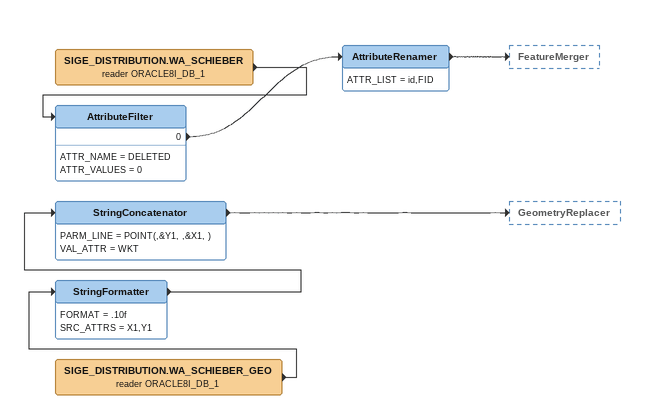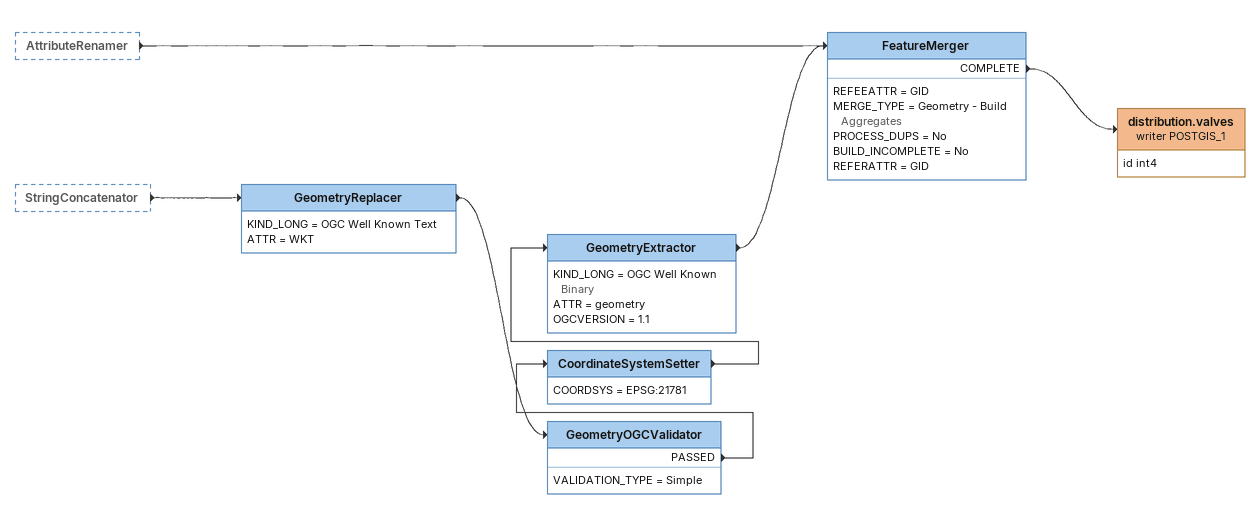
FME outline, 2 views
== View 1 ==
SIGE_DISTRIBUTION.WA_SCHIEBER (reader ORACLE8I_DB_1)
    -> AttributeFilter
AttributeFilter
    ATTR_NAME = DELETED
    ATTR_VALUES = 0
    0 -> AttributeRenamer
AttributeRenamer
    ATTR_LIST = id,FID
    -> FeatureMerger
SIGE_DISTRIBUTION.WA_SCHIEBER_GEO (reader ORACLE8I_DB_1)
    -> StringFormatter
StringFormatter
    FORMAT = .10f
    SRC_ATTRS = X1,Y1
    -> StringConcatenator
StringConcatenator
    PARM_LINE = POINT(,&Y1, ,&X1, )
    VAL_ATTR = WKT
    -> GeometryReplacer

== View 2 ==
AttributeRenamer [outside]
    -> FeatureMerger
StringConcatenator [outside]
    -> GeometryReplacer
GeometryReplacer
    KIND_LONG = OGC Well Known Text
    ATTR = WKT
    -> GeometryOGCValidator
GeometryOGCValidator
    VALIDATION_TYPE = Simple
    PASSED -> CoordinateSystemSetter
CoordinateSystemSetter
    COORDSYS = EPSG:21781
    -> GeometryExtractor
GeometryExtractor
    KIND_LONG = OGC Well Known Binary
    ATTR = geometry
    OGCVERSION = 1.1
    -> FeatureMerger
FeatureMerger
    REFEEATTR = GID
    MERGE_TYPE = Geometry - Build Aggregates
    PROCESS_DUPS = No
    BUILD_INCOMPLETE = No
    REFERATTR = GID
    COMPLETE -> distribution.valves (writer POSTGIS_1)
distribution.valves (writer POSTGIS_1)
    attributes: id int4
